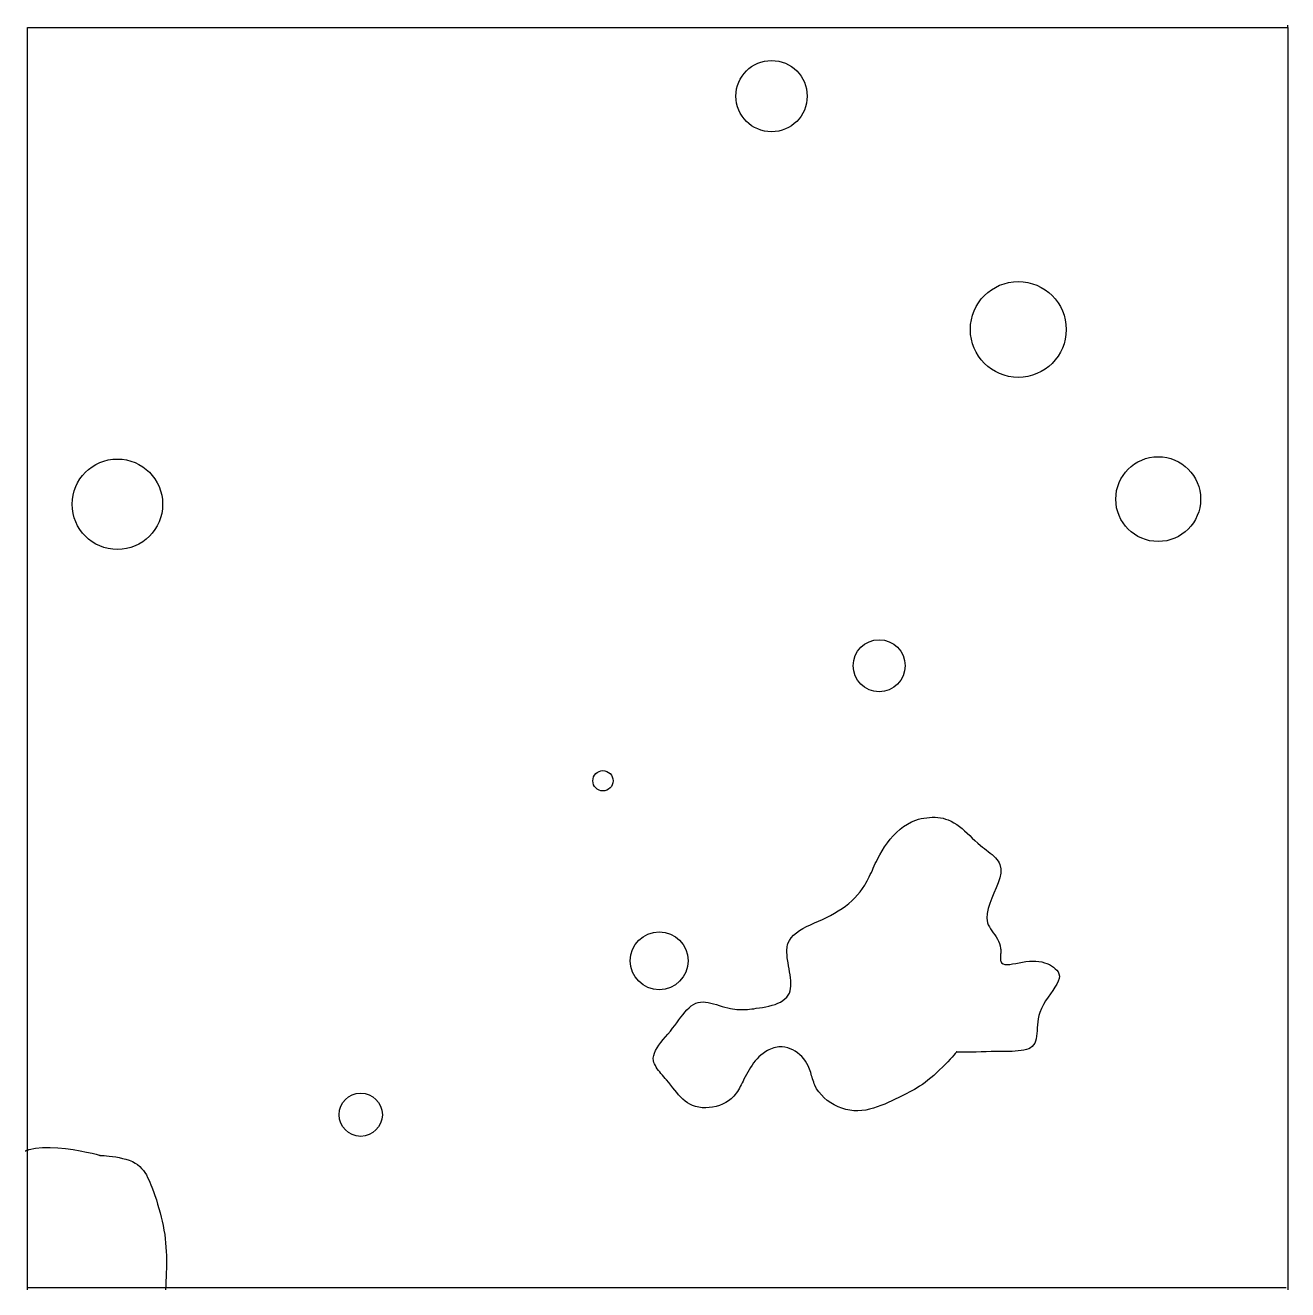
# Model space of a CAD drawing. Extents: x 1.067 to 2.052, y 7.545 to 8.532.
import ezdxf

# ---------------------------------------------------------------- set-up
doc = ezdxf.new("R2010")
doc.units = 0
doc.linetypes.add('HIDDEN', pattern=[0.375, 0.25, -0.125])
doc.layers.add('LAYER1', color=7, linetype='HIDDEN')
doc.layers.add('LAYER12', color=5, linetype='CONTINUOUS')

msp = doc.modelspace()

# ---------------------------------------------------------------- linework, layer by layer
at = {"layer": 'LAYER1', "color": 7, "linetype": 'HIDDEN'}
for points in [[(1.6859, 7.8326), (1.6891, 7.834), (1.6921, 7.8354), (1.6953, 7.8371), (1.6984, 7.8388), (1.7014, 7.8406), (1.7043, 7.8424), (1.707, 7.8444), (1.7095, 7.8464), (1.712, 7.8486), (1.7143, 7.8508), (1.7165, 7.8532), (1.7185, 7.8556), (1.7204, 7.8582), (1.7221, 7.8608), (1.723, 7.8624), (1.7239, 7.864), (1.7248, 7.8656), (1.7256, 7.8673), (1.7264, 7.869), (1.7272, 7.8707), (1.728, 7.8724), (1.7287, 7.8741), (1.7295, 7.8758), (1.7303, 7.8776), (1.7312, 7.8793), (1.732, 7.881), (1.7337, 7.8843), (1.7356, 7.8875), (1.7375, 7.8906), (1.7397, 7.8937), (1.7419, 7.8966), (1.7443, 7.8993), (1.7469, 7.9019), (1.7496, 7.9043), (1.7524, 7.9065), (1.7554, 7.9084), (1.7586, 7.9101), (1.7619, 7.9114), (1.764, 7.9121), (1.7661, 7.9127), (1.7682, 7.9131), (1.7704, 7.9134), (1.7725, 7.9136), (1.7747, 7.9137), (1.7769, 7.9137), (1.779, 7.9135), (1.7811, 7.9133), (1.7832, 7.9129), (1.7852, 7.9123), (1.7871, 7.9117), (1.7895, 7.9106), (1.7917, 7.9094), (1.7939, 7.908), (1.796, 7.9065), (1.798, 7.9049), (1.8, 7.9031), (1.802, 7.9013), (1.804, 7.8994), (1.806, 7.8975), (1.8081, 7.8955), (1.8102, 7.8936), (1.8124, 7.8917), (1.8139, 7.8905), (1.8155, 7.8893), (1.817, 7.8881), (1.8185, 7.8869), (1.82, 7.8858), (1.8215, 7.8846), (1.8228, 7.8834), (1.824, 7.8821), (1.8252, 7.8808), (1.8262, 7.8795), (1.827, 7.8782), (1.8276, 7.8768), (1.8283, 7.8735), (1.8282, 7.87), (1.8275, 7.8664), (1.8262, 7.8625), (1.8247, 7.8586), (1.8229, 7.8546), (1.8212, 7.8505), (1.8196, 7.8465), (1.8183, 7.8425), (1.8175, 7.8387), (1.8173, 7.8349), (1.8179, 7.8314), (1.8185, 7.8298), (1.8193, 7.8282), (1.8203, 7.8266), (1.8213, 7.8251), (1.8224, 7.8235), (1.8235, 7.8219), (1.8246, 7.8203), (1.8256, 7.8187), (1.8265, 7.817), (1.8273, 7.8152), (1.8278, 7.8133), (1.8281, 7.8114), (1.8282, 7.8105), (1.8282, 7.8095), (1.8282, 7.8086), (1.8282, 7.8077), (1.8281, 7.8068), (1.828, 7.8059), (1.828, 7.805), (1.828, 7.8041), (1.828, 7.8034), (1.828, 7.8026), (1.8281, 7.8019), (1.8282, 7.8013), (1.8289, 7.8001), (1.83, 7.7993), (1.8314, 7.7989), (1.8332, 7.7988), (1.8352, 7.7989), (1.8375, 7.7992), (1.8399, 7.7996), (1.8425, 7.8001), (1.8452, 7.8006), (1.8479, 7.8011), (1.8507, 7.8014), (1.8534, 7.8015), (1.8557, 7.8015), (1.858, 7.8012), (1.8602, 7.8008), (1.8623, 7.8002), (1.8643, 7.7995), (1.8662, 7.7987), (1.8679, 7.7978), (1.8694, 7.7967), (1.8708, 7.7955), (1.8719, 7.7943), (1.8729, 7.793), (1.8736, 7.7916)], [(1.8736, 7.7916), (1.874, 7.7898), (1.8738, 7.7879), (1.873, 7.7858), (1.8719, 7.7835), (1.8705, 7.7811), (1.8688, 7.7786), (1.867, 7.776), (1.8651, 7.7732), (1.8632, 7.7704), (1.8615, 7.7675), (1.86, 7.7644), (1.8587, 7.7613), (1.858, 7.7589), (1.8575, 7.7565), (1.8572, 7.7541), (1.8569, 7.7517), (1.8567, 7.7494), (1.8566, 7.7471), (1.8564, 7.7449), (1.8562, 7.7428), (1.8558, 7.7409), (1.8554, 7.7391), (1.8547, 7.7375), (1.8539, 7.7361), (1.8528, 7.7349), (1.8515, 7.7339), (1.85, 7.7331), (1.8482, 7.7325), (1.8463, 7.732), (1.8442, 7.7316), (1.8419, 7.7314), (1.8395, 7.7312), (1.837, 7.731), (1.8344, 7.731), (1.8316, 7.7309), (1.8288, 7.7309), (1.8248, 7.7308), (1.8208, 7.7308), (1.8168, 7.7307), (1.8129, 7.7306), (1.8091, 7.7305), (1.8056, 7.7305), (1.8024, 7.7304), (1.7996, 7.7304), (1.7972, 7.7304), (1.7954, 7.7304), (1.7942, 7.7305), (1.7936, 7.7306), (1.7936, 7.7306), (1.7935, 7.7306), (1.7935, 7.7307), (1.7935, 7.7307), (1.7936, 7.7307), (1.7936, 7.7307), (1.7936, 7.7307), (1.7936, 7.7307), (1.7936, 7.7307), (1.7936, 7.7307), (1.7936, 7.7306), (1.7936, 7.7306), (1.7933, 7.7301), (1.7926, 7.7293), (1.7915, 7.7281), (1.7902, 7.7266), (1.7886, 7.7248), (1.7868, 7.7229), (1.7848, 7.7208), (1.7827, 7.7187), (1.7804, 7.7165), (1.7782, 7.7144), (1.7759, 7.7123), (1.7736, 7.7103), (1.7714, 7.7085), (1.7692, 7.7068), (1.767, 7.7052), (1.7649, 7.7038), (1.7629, 7.7025), (1.7608, 7.7013), (1.7588, 7.7002), (1.7568, 7.6991), (1.7548, 7.6981), (1.7527, 7.6971), (1.7507, 7.6961), (1.7486, 7.695), (1.7459, 7.6937), (1.7432, 7.6924), (1.7404, 7.6911), (1.7376, 7.6899), (1.7347, 7.6887), (1.7318, 7.6876), (1.7288, 7.6866), (1.7258, 7.6858), (1.7228, 7.6852), (1.7197, 7.6848), (1.7166, 7.6846), (1.7135, 7.6847), (1.7103, 7.6851), (1.7072, 7.6857), (1.7042, 7.6867), (1.7012, 7.6878), (1.6982, 7.6893), (1.6955, 7.6909), (1.6928, 7.6927), (1.6904, 7.6948), (1.6882, 7.697), (1.6862, 7.6994), (1.6845, 7.7019), (1.6831, 7.7046), (1.6826, 7.7058), (1.6822, 7.707), (1.6817, 7.7082), (1.6813, 7.7095), (1.681, 7.7108), (1.6806, 7.712), (1.6803, 7.7133), (1.6799, 7.7146), (1.6795, 7.7159), (1.679, 7.7171), (1.6785, 7.7184), (1.678, 7.7196), (1.6769, 7.7215), (1.6758, 7.7234), (1.6744, 7.7252), (1.6729, 7.7269), (1.6713, 7.7284), (1.6696, 7.7298), (1.6678, 7.7311), (1.6659, 7.7322), (1.6639, 7.7331), (1.6619, 7.7338), (1.6598, 7.7343), (1.6577, 7.7346), (1.6564, 7.7346), (1.6551, 7.7345), (1.6537, 7.7343), (1.6524, 7.7341), (1.6511, 7.7337), (1.6498, 7.7333), (1.6486, 7.7328), (1.6473, 7.7322), (1.6461, 7.7316), (1.6449, 7.7309), (1.6438, 7.7302), (1.6427, 7.7294), (1.641, 7.7281), (1.6395, 7.7267), (1.638, 7.7252), (1.6366, 7.7236), (1.6353, 7.722), (1.6341, 7.7203), (1.6329, 7.7185), (1.6318, 7.7167), (1.6307, 7.7148), (1.6297, 7.713), (1.6287, 7.7111), (1.6277, 7.7092), (1.6271, 7.7078), (1.6264, 7.7064), (1.6257, 7.705), (1.6249, 7.7037), (1.6242, 7.7023), (1.6234, 7.701), (1.6226, 7.6997), (1.6218, 7.6985), (1.6209, 7.6973), (1.6199, 7.6961), (1.6189, 7.695), (1.6178, 7.694), (1.6158, 7.6924), (1.6135, 7.691), (1.6111, 7.6898), (1.6086, 7.6888), (1.606, 7.688), (1.6033, 7.6874), (1.6006, 7.6871), (1.5979, 7.6869), (1.5952, 7.687), (1.5926, 7.6874), (1.59, 7.6879), (1.5877, 7.6887), (1.5856, 7.6897), (1.5837, 7.6908), (1.5818, 7.6922), (1.5801, 7.6936), (1.5784, 7.6952), (1.5768, 7.697), (1.5753, 7.6988), (1.5737, 7.7007), (1.5722, 7.7026), (1.5706, 7.7046), (1.569, 7.7067), (1.5674, 7.7087), (1.5663, 7.7099), (1.5652, 7.7112), (1.5641, 7.7125), (1.563, 7.7137), (1.562, 7.715), (1.561, 7.7162), (1.5601, 7.7175), (1.5593, 7.7187), (1.5586, 7.72), (1.558, 7.7212), (1.5575, 7.7224), (1.5572, 7.7237), (1.557, 7.7257), (1.5573, 7.7277), (1.5579, 7.7297), (1.5588, 7.7318), (1.56, 7.7339), (1.5614, 7.7359), (1.563, 7.738), (1.5647, 7.7402), (1.5665, 7.7423), (1.5684, 7.7445), (1.5703, 7.7467), (1.5721, 7.749), (1.5738, 7.7512), (1.5754, 7.7534), (1.577, 7.7556), (1.5786, 7.7577), (1.5802, 7.7598), (1.5817, 7.7617), (1.5833, 7.7635), (1.5849, 7.7651), (1.5866, 7.7665), (1.5883, 7.7677), (1.5901, 7.7686), (1.592, 7.7692), (1.5939, 7.7695), (1.5958, 7.7696), (1.5978, 7.7694), (1.5998, 7.7691), (1.6019, 7.7686), (1.6041, 7.7681), (1.6063, 7.7675), (1.6085, 7.7668), (1.6107, 7.7661), (1.6129, 7.7655), (1.6151, 7.7649), (1.6172, 7.7644), (1.6189, 7.7641), (1.6206, 7.7639), (1.6222, 7.7637), (1.6239, 7.7636), (1.6255, 7.7636), (1.6271, 7.7636), (1.6288, 7.7637), (1.6305, 7.7638), (1.6321, 7.7639), (1.6339, 7.7641), (1.6356, 7.7643), (1.6374, 7.7646), (1.6398, 7.7649), (1.6423, 7.7653), (1.6448, 7.7658), (1.6472, 7.7664), (1.6497, 7.767), (1.652, 7.7677), (1.6542, 7.7686), (1.6563, 7.7695), (1.6581, 7.7706), (1.6598, 7.7719), (1.6613, 7.7733), (1.6624, 7.7748), (1.6633, 7.7764), (1.6638, 7.7782), (1.6642, 7.7801), (1.6644, 7.782), (1.6644, 7.7841), (1.6643, 7.7863), (1.6641, 7.7885), (1.6638, 7.7907), (1.6634, 7.793), (1.663, 7.7954), (1.6626, 7.7977), (1.6622, 7.8), (1.662, 7.8014), (1.6618, 7.8027), (1.6616, 7.8041), (1.6615, 7.8054), (1.6614, 7.8067), (1.6613, 7.808), (1.6613, 7.8093), (1.6613, 7.8105), (1.6614, 7.8117), (1.6616, 7.8129), (1.6618, 7.814), (1.6621, 7.8151), (1.6632, 7.8175), (1.6646, 7.8197), (1.6665, 7.8218), (1.6687, 7.8236), (1.6711, 7.8253), (1.6738, 7.8269), (1.6767, 7.8284), (1.6797, 7.8298), (1.6828, 7.8312), (1.6859, 7.8326)]]:
    msp.add_lwpolyline(points, dxfattribs=at)
at = {"layer": 'LAYER1', "color": 7, "linetype": 'CONTINUOUS'}
msp.add_lwpolyline([(1.0668, 7.6533), (1.0671, 7.6534), (1.0673, 7.6535), (1.0676, 7.6536), (1.0678, 7.6537), (1.068, 7.6538), (1.0683, 7.6539), (1.0685, 7.654), (1.0688, 7.654), (1.069, 7.6541), (1.0693, 7.6542), (1.0695, 7.6543), (1.0698, 7.6544), (1.0747, 7.6555), (1.0802, 7.6561), (1.0861, 7.6561), (1.0922, 7.6558), (1.0983, 7.6552), (1.1042, 7.6544), (1.1097, 7.6534), (1.1147, 7.6524), (1.119, 7.6515), (1.1222, 7.6507), (1.1244, 7.6501), (1.1252, 7.6498), (1.1252, 7.6498), (1.1252, 7.6498), (1.1251, 7.6498), (1.1251, 7.6498), (1.1251, 7.6498), (1.1251, 7.6498), (1.1251, 7.6498), (1.1251, 7.6498), (1.1251, 7.6498), (1.1251, 7.6498), (1.1251, 7.6498), (1.1252, 7.6498), (1.1257, 7.6498), (1.1268, 7.6498), (1.1283, 7.6497), (1.1302, 7.6495), (1.1324, 7.6493), (1.1348, 7.649), (1.1374, 7.6486), (1.14, 7.6481), (1.1427, 7.6475), (1.1454, 7.6468), (1.148, 7.646), (1.1504, 7.645), (1.1525, 7.6438), (1.1544, 7.6426), (1.1561, 7.6412), (1.1576, 7.6397), (1.159, 7.6381), (1.1602, 7.6364), (1.1613, 7.6346), (1.1623, 7.6327), (1.1632, 7.6308), (1.1641, 7.6289), (1.1649, 7.6269), (1.1656, 7.625), (1.1668, 7.6217), (1.168, 7.6184), (1.1691, 7.6151), (1.1701, 7.6118), (1.1711, 7.6084), (1.172, 7.6051), (1.1729, 7.6017), (1.1737, 7.5984), (1.1744, 7.595), (1.175, 7.5916), (1.1756, 7.5882), (1.176, 7.5848), (1.1763, 7.5815), (1.1766, 7.5782), (1.1768, 7.5749), (1.1769, 7.5716), (1.1769, 7.5683), (1.1769, 7.565), (1.1769, 7.5617), (1.1768, 7.5583), (1.1767, 7.555), (1.1766, 7.5517), (1.1765, 7.5483), (1.1763, 7.545)], dxfattribs=at)
for centre, radius in [((1.6493, 8.4765), 0.0278), ((1.8419, 8.2944), 0.0374), ((1.1387, 8.158), 0.0353), ((1.9511, 8.162), 0.0331), ((1.7333, 8.032), 0.0203), ((1.5177, 7.9422), 0.0079), ((1.5616, 7.8017), 0.0226), ((1.3286, 7.6816), 0.0169)]:
    msp.add_circle(centre, radius, dxfattribs=at)
at = {"layer": 'LAYER12', "color": 5, "linetype": 'CONTINUOUS'}
for points in [[(1.0685, 8.5302), (2.051, 8.5302)], [(1.0685, 7.545), (1.0685, 8.5302)], [(2.051, 8.5302), (2.0522, 8.5302)], [(2.0522, 8.5302), (2.0522, 8.5318)], [(2.0522, 8.5302), (2.0522, 7.545)], [(2.051, 7.5465), (1.0685, 7.5465)]]:
    msp.add_lwpolyline(points, dxfattribs=at)

doc.saveas('drawing.dxf')
